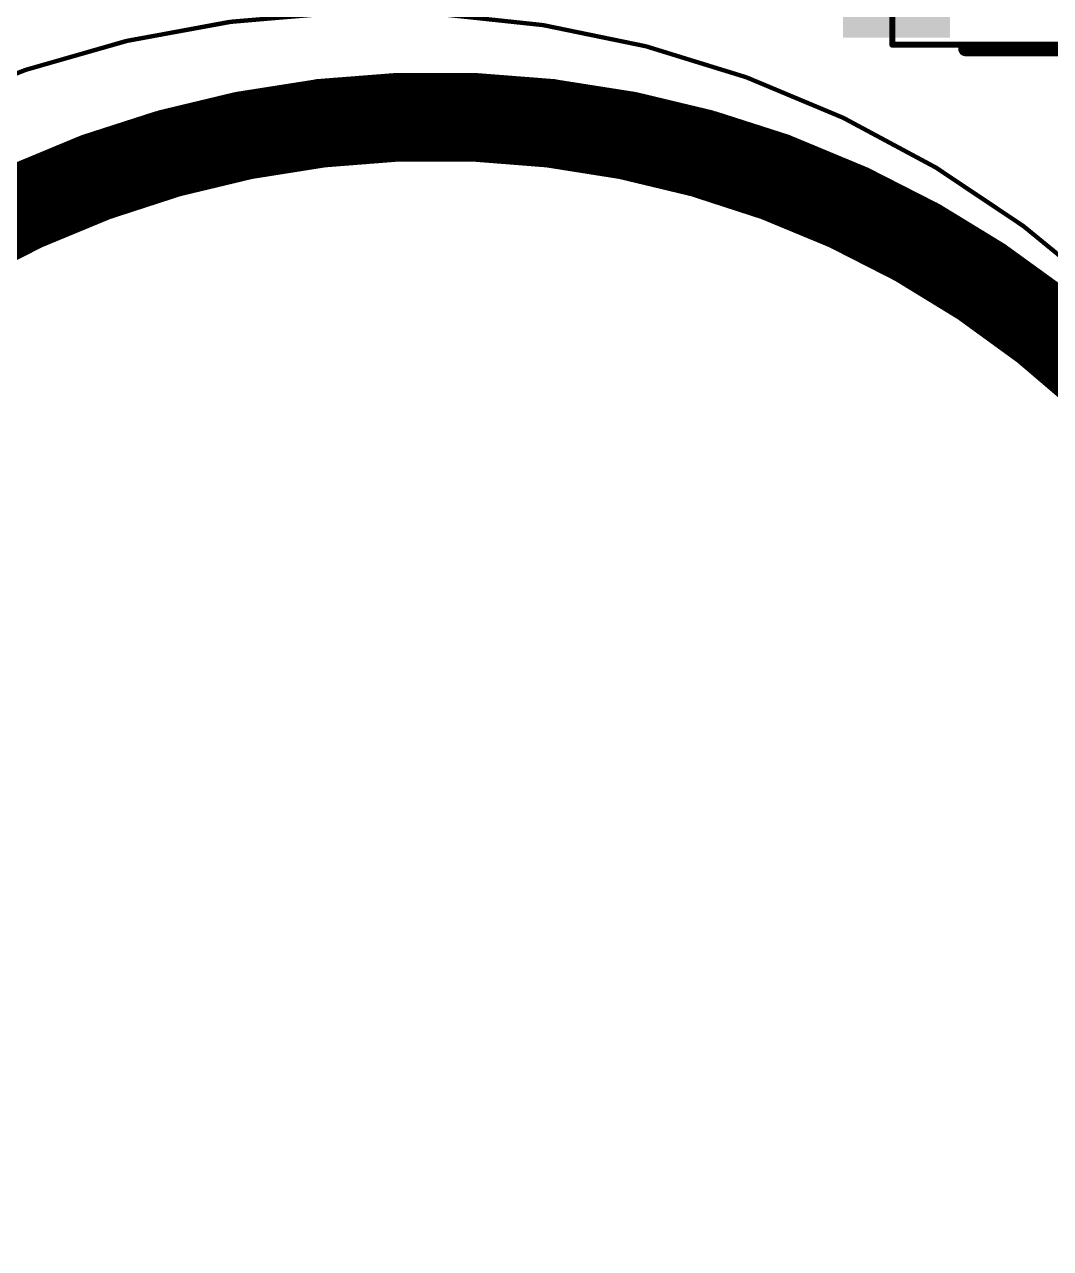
# Model space of a CAD drawing. Header units: millimetres. Extents: x 1.5 to 19.4, y 0 to 11.5.
# Drawn here: x 6.894 to 7.363, y 7.468 to 8.027 of the extents above; entities that cross this region are included whole.
import ezdxf

# ---------------------------------------------------------------- set-up
doc = ezdxf.new("R2010")
doc.units = ezdxf.units.MM
doc.header["$MEASUREMENT"] = 0
for name, color, linetype in [('BottomLayer', 5, 'Continuous'), ('InternalPlane1', 76, 'Continuous'), ('InternalPlane2', 16, 'Continuous'), ('KeepOutLayer', 6, 'Continuous'), ('Mechanical2', 216, 'Continuous'), ('Mechanical4', 56, 'Continuous'), ('Mechanical5', 56, 'Continuous'), ('MultiLayer', 9, 'Continuous'), ('TopLayer', 1, 'Continuous'), ('TopOverlay', 2, 'Continuous'), ('TopPaste', 8, 'Continuous'), ('TopSolder', 216, 'Continuous')]:
    doc.layers.add(name, color=color, linetype=linetype)

# ---------------------------------------------------------------- blocks, each defined once
blk = doc.blocks.new('1206_180_38')
at = {"layer": 'Mechanical5'}
for p, q in [((-0.05372, 0.01624), (-0.05906, 0.01091)), ((-0.04306, 0.01624), (-0.05372, 0.01624)), ((-0.03773, 0.01091), (-0.04306, 0.01624)), ((-0.02173, 0.01624), (-0.02707, 0.01091)), ((-0.02173, -0.01575), (-0.02173, 0.01624)), ((-0.05906, 0.01091), (-0.05906, -0.01042)), ((-0.05906, -0.01042), (-0.05372, -0.01575)), ((-0.04306, -0.01575), (-0.03773, -0.01042)), ((-0.05372, -0.01575), (-0.04306, -0.01575)), ((-0.02707, -0.01575), (-0.0164, -0.01575)), ((-0.0164, -0.01575), (-0.02173, -0.01575))]:
    blk.add_line(p, q, dxfattribs=at)
at = {"layer": 'Mechanical5', "const_width": 0.00276}
for points in [[(0.0689, 0.0374), (-0.0689, 0.0374)], [(-0.0689, 0.0374), (-0.0689, -0.0374)], [(0.0689, 0.0374), (0.0689, -0.0374)], [(0.0689, -0.0374), (-0.0689, -0.0374)]]:
    blk.add_lwpolyline(points, dxfattribs=at)
at = {"layer": 'Mechanical5', "const_width": 0.00138}
for points in [[(-0.06959, 0.0374, 1), (-0.06821, 0.0374, 1)], [(-0.06959, 0.0374, 1), (-0.06821, 0.0374, 1)], [(0.06821, 0.0374, 1), (0.06959, 0.0374, 1)], [(0.06821, 0.0374, 1), (0.06959, 0.0374, 1)], [(-0.06959, -0.0374, 1), (-0.06821, -0.0374, 1)], [(-0.06959, -0.0374, 1), (-0.06821, -0.0374, 1)], [(0.06821, -0.0374, 1), (0.06959, -0.0374, 1)], [(0.06821, -0.0374, 1), (0.06959, -0.0374, 1)]]:
    blk.add_lwpolyline(points, format="xyb", close=True, dxfattribs=at)
at = {"layer": 'TopLayer'}
for points in [[(-0.04528, -0.0315), (-0.04528, 0.0315), (-0.08858, -0.0315), (-0.08858, 0.0315)], [(0.08858, -0.0315), (0.08858, 0.0315), (0.04528, -0.0315), (0.04528, 0.0315)]]:
    blk.add_solid(points, dxfattribs=at)
at = {"layer": 'TopOverlay', "const_width": 0.00669}
for points in [[(0.03543, 0.03937), (-0.03543, 0.03937)], [(0.03543, -0.03937), (-0.03543, -0.03937)]]:
    blk.add_lwpolyline(points, dxfattribs=at)
at = {"layer": 'TopOverlay', "const_width": 0.00335}
for points in [[(-0.03711, 0.03937, 1), (-0.03376, 0.03937, 1)], [(0.03376, 0.03937, 1), (0.03711, 0.03937, 1)], [(-0.03711, -0.03937, 1), (-0.03376, -0.03937, 1)], [(0.03376, -0.03937, 1), (0.03711, -0.03937, 1)]]:
    blk.add_lwpolyline(points, format="xyb", close=True, dxfattribs=at)
at = {"layer": 'TopPaste'}
for points in [[(-0.04528, -0.0315), (-0.04528, 0.0315), (-0.08858, -0.0315), (-0.08858, 0.0315)], [(0.08858, -0.0315), (0.08858, 0.0315), (0.04528, -0.0315), (0.04528, 0.0315)]]:
    blk.add_solid(points, dxfattribs=at)
at = {"layer": 'TopSolder'}
for points in [[(-0.04252, -0.03425), (-0.04252, 0.03425), (-0.09134, -0.03425), (-0.09134, 0.03425)], [(0.09134, -0.03425), (0.09134, 0.03425), (0.04252, -0.03425), (0.04252, 0.03425)]]:
    blk.add_solid(points, dxfattribs=at)

msp = doc.modelspace()

# ---------------------------------------------------------------- linework, layer by layer
at = {"layer": 'BottomLayer'}
for p, q in [((7.04192, 7.99335), (7.00216, 7.98811)), ((7.08199, 7.9951), (7.04192, 7.99335)), ((7.12206, 7.99335), (7.08199, 7.9951)), ((7.16183, 7.98811), (7.12206, 7.99335)), ((7.00216, 7.98811), (6.963, 7.97943)), ((7.20099, 7.97943), (7.16183, 7.98811)), ((6.963, 7.97943), (6.92475, 7.96737)), ((7.23924, 7.96737), (7.20099, 7.97943)), ((6.92475, 7.96737), (6.88769, 7.95202)), ((7.27629, 7.95202), (7.23924, 7.96737)), ((7.31187, 7.9335), (7.27629, 7.95202)), ((7.3457, 7.91195), (7.31187, 7.9335)), ((7.37752, 7.88753), (7.3457, 7.91195))]:
    msp.add_line(p, q, dxfattribs=at)
at = {"layer": 'InternalPlane1'}
for p, q in [((7.06278, 8.00419), (7.02762, 8.00143)), ((7.06357, 8.00418), (7.06278, 8.00419)), ((7.06436, 8.00425), (7.06357, 8.00418)), ((7.09963, 8.00425), (7.06436, 8.00425)), ((7.10041, 8.00418), (7.09963, 8.00425)), ((7.1012, 8.00419), (7.10041, 8.00418)), ((7.13636, 8.00143), (7.1012, 8.00419)), ((7.02605, 8.00124), (6.99122, 7.99572)), ((7.02684, 8.00129), (7.02605, 8.00124)), ((7.02762, 8.00143), (7.02684, 8.00129)), ((7.13714, 8.00129), (7.13636, 8.00143)), ((7.13793, 8.00124), (7.13714, 8.00129)), ((7.17276, 7.99572), (7.13793, 8.00124)), ((6.98967, 7.99542), (6.95538, 7.98718)), ((6.99046, 7.99552), (6.98967, 7.99542)), ((6.99122, 7.99572), (6.99046, 7.99552)), ((7.17353, 7.99552), (7.17276, 7.99572)), ((7.17431, 7.99542), (7.17353, 7.99552)), ((7.20861, 7.98718), (7.17431, 7.99542)), ((6.95386, 7.98675), (6.92032, 7.97586)), ((6.95463, 7.98692), (6.95386, 7.98675)), ((6.95538, 7.98718), (6.95463, 7.98692)), ((7.20935, 7.98692), (7.20861, 7.98718)), ((7.21012, 7.98675), (7.20935, 7.98692)), ((7.24367, 7.97586), (7.21012, 7.98675)), ((6.91884, 7.97531), (6.88625, 7.96181)), ((6.91959, 7.97554), (6.91884, 7.97531)), ((6.92032, 7.97586), (6.91959, 7.97554)), ((7.24439, 7.97554), (7.24367, 7.97586)), ((7.24515, 7.97531), (7.24439, 7.97554)), ((7.27773, 7.96181), (7.24515, 7.97531)), ((7.27843, 7.96144), (7.27773, 7.96181)), ((7.27916, 7.96115), (7.27843, 7.96144)), ((7.31059, 7.94514), (7.27916, 7.96115)), ((7.31125, 7.94471), (7.31059, 7.94514)), ((7.31196, 7.94437), (7.31125, 7.94471)), ((7.34204, 7.92594), (7.31196, 7.94437)), ((7.34267, 7.92546), (7.34204, 7.92594)), ((7.34335, 7.92507), (7.34267, 7.92546)), ((7.37188, 7.90433), (7.34335, 7.92507))]:
    msp.add_line(p, q, dxfattribs=at)
at = {"layer": 'InternalPlane1', "const_width": 0.04}
for points in [[(7.0292, 7.98139), (7.06436, 7.98416)], [(7.06436, 7.98416), (7.09963, 7.98416)], [(7.09963, 7.98416), (7.13479, 7.98139)], [(6.99436, 7.97587), (7.0292, 7.98139)], [(7.13479, 7.98139), (7.16962, 7.97587)], [(6.96007, 7.96764), (6.99436, 7.97587)], [(7.16962, 7.97587), (7.20391, 7.96764)], [(6.92653, 7.95674), (6.96007, 7.96764)], [(7.20391, 7.96764), (7.23746, 7.95674)], [(6.89394, 7.94325), (6.92653, 7.95674)], [(7.23746, 7.95674), (7.27004, 7.94325)], [(6.86252, 7.92723), (6.89394, 7.94325)], [(7.27004, 7.94325), (7.30146, 7.92723)], [(7.30146, 7.92723), (7.33153, 7.90881)], [(7.33153, 7.90881), (7.36007, 7.88808)], [(7.36007, 7.88808), (7.38689, 7.86517)]]:
    msp.add_lwpolyline(points, dxfattribs=at)
at = {"layer": 'InternalPlane1', "const_width": 0.02}
for points in [[(7.05436, 7.98416, 1), (7.07436, 7.98416, 1)], [(7.05436, 7.98416, 1), (7.07436, 7.98416, 1)], [(7.08963, 7.98416, 1), (7.10963, 7.98416, 1)], [(7.08963, 7.98416, 1), (7.10963, 7.98416, 1)], [(7.0192, 7.98139, 1), (7.0392, 7.98139, 1)], [(7.0192, 7.98139, 1), (7.0392, 7.98139, 1)], [(7.12479, 7.98139, 1), (7.14479, 7.98139, 1)], [(7.12479, 7.98139, 1), (7.14479, 7.98139, 1)], [(6.98436, 7.97587, 1), (7.00436, 7.97587, 1)], [(6.98436, 7.97587, 1), (7.00436, 7.97587, 1)], [(7.15962, 7.97587, 1), (7.17962, 7.97587, 1)], [(7.15962, 7.97587, 1), (7.17962, 7.97587, 1)], [(6.95007, 7.96764, 1), (6.97007, 7.96764, 1)], [(6.95007, 7.96764, 1), (6.97007, 7.96764, 1)], [(7.19391, 7.96764, 1), (7.21391, 7.96764, 1)], [(7.19391, 7.96764, 1), (7.21391, 7.96764, 1)], [(6.91653, 7.95674, 1), (6.93653, 7.95674, 1)], [(6.91653, 7.95674, 1), (6.93653, 7.95674, 1)], [(7.22746, 7.95674, 1), (7.24746, 7.95674, 1)], [(7.22746, 7.95674, 1), (7.24746, 7.95674, 1)], [(6.88394, 7.94325, 1), (6.90394, 7.94325, 1)], [(6.88394, 7.94325, 1), (6.90394, 7.94325, 1)], [(7.26004, 7.94325, 1), (7.28004, 7.94325, 1)], [(7.26004, 7.94325, 1), (7.28004, 7.94325, 1)], [(7.29146, 7.92723, 1), (7.31146, 7.92723, 1)], [(7.29146, 7.92723, 1), (7.31146, 7.92723, 1)], [(7.32153, 7.90881, 1), (7.34153, 7.90881, 1)], [(7.32153, 7.90881, 1), (7.34153, 7.90881, 1)], [(7.35007, 7.88808, 1), (7.37007, 7.88808, 1)], [(7.35007, 7.88808, 1), (7.37007, 7.88808, 1)]]:
    msp.add_lwpolyline(points, format="xyb", close=True, dxfattribs=at)
at = {"layer": 'InternalPlane2'}
for p, q in [((7.06278, 8.00419), (7.02762, 8.00143)), ((7.06357, 8.00418), (7.06278, 8.00419)), ((7.06436, 8.00425), (7.06357, 8.00418)), ((7.09963, 8.00425), (7.06436, 8.00425)), ((7.10041, 8.00418), (7.09963, 8.00425)), ((7.1012, 8.00419), (7.10041, 8.00418)), ((7.13636, 8.00143), (7.1012, 8.00419)), ((7.02605, 8.00124), (6.99122, 7.99572)), ((7.02684, 8.00129), (7.02605, 8.00124)), ((7.02762, 8.00143), (7.02684, 8.00129)), ((7.13714, 8.00129), (7.13636, 8.00143)), ((7.13793, 8.00124), (7.13714, 8.00129)), ((7.17276, 7.99572), (7.13793, 8.00124)), ((6.98967, 7.99542), (6.95538, 7.98718)), ((6.99046, 7.99552), (6.98967, 7.99542)), ((6.99122, 7.99572), (6.99046, 7.99552)), ((7.17353, 7.99552), (7.17276, 7.99572)), ((7.17431, 7.99542), (7.17353, 7.99552)), ((7.20861, 7.98718), (7.17431, 7.99542)), ((6.95386, 7.98675), (6.92032, 7.97586)), ((6.95463, 7.98692), (6.95386, 7.98675)), ((6.95538, 7.98718), (6.95463, 7.98692)), ((7.20935, 7.98692), (7.20861, 7.98718)), ((7.21012, 7.98675), (7.20935, 7.98692)), ((7.24367, 7.97586), (7.21012, 7.98675)), ((6.91884, 7.97531), (6.88625, 7.96181)), ((6.91959, 7.97554), (6.91884, 7.97531)), ((6.92032, 7.97586), (6.91959, 7.97554)), ((7.24439, 7.97554), (7.24367, 7.97586)), ((7.24515, 7.97531), (7.24439, 7.97554)), ((7.27773, 7.96181), (7.24515, 7.97531)), ((7.27843, 7.96144), (7.27773, 7.96181)), ((7.27916, 7.96115), (7.27843, 7.96144)), ((7.31059, 7.94514), (7.27916, 7.96115)), ((7.31125, 7.94471), (7.31059, 7.94514)), ((7.31196, 7.94437), (7.31125, 7.94471)), ((7.34204, 7.92594), (7.31196, 7.94437)), ((7.34267, 7.92546), (7.34204, 7.92594)), ((7.34335, 7.92507), (7.34267, 7.92546)), ((7.37188, 7.90433), (7.34335, 7.92507))]:
    msp.add_line(p, q, dxfattribs=at)
at = {"layer": 'InternalPlane2', "const_width": 0.04}
for points in [[(7.0292, 7.98139), (7.06436, 7.98416)], [(7.06436, 7.98416), (7.09963, 7.98416)], [(7.09963, 7.98416), (7.13479, 7.98139)], [(6.99436, 7.97587), (7.0292, 7.98139)], [(7.13479, 7.98139), (7.16962, 7.97587)], [(6.96007, 7.96764), (6.99436, 7.97587)], [(7.16962, 7.97587), (7.20391, 7.96764)], [(6.92653, 7.95674), (6.96007, 7.96764)], [(7.20391, 7.96764), (7.23746, 7.95674)], [(6.89394, 7.94325), (6.92653, 7.95674)], [(7.23746, 7.95674), (7.27004, 7.94325)], [(6.86252, 7.92723), (6.89394, 7.94325)], [(7.27004, 7.94325), (7.30146, 7.92723)], [(7.30146, 7.92723), (7.33153, 7.90881)], [(7.33153, 7.90881), (7.36007, 7.88808)], [(7.36007, 7.88808), (7.38689, 7.86517)]]:
    msp.add_lwpolyline(points, dxfattribs=at)
at = {"layer": 'InternalPlane2', "const_width": 0.02}
for points in [[(7.05436, 7.98416, 1), (7.07436, 7.98416, 1)], [(7.05436, 7.98416, 1), (7.07436, 7.98416, 1)], [(7.08963, 7.98416, 1), (7.10963, 7.98416, 1)], [(7.08963, 7.98416, 1), (7.10963, 7.98416, 1)], [(7.0192, 7.98139, 1), (7.0392, 7.98139, 1)], [(7.0192, 7.98139, 1), (7.0392, 7.98139, 1)], [(7.12479, 7.98139, 1), (7.14479, 7.98139, 1)], [(7.12479, 7.98139, 1), (7.14479, 7.98139, 1)], [(6.98436, 7.97587, 1), (7.00436, 7.97587, 1)], [(6.98436, 7.97587, 1), (7.00436, 7.97587, 1)], [(7.15962, 7.97587, 1), (7.17962, 7.97587, 1)], [(7.15962, 7.97587, 1), (7.17962, 7.97587, 1)], [(6.95007, 7.96764, 1), (6.97007, 7.96764, 1)], [(6.95007, 7.96764, 1), (6.97007, 7.96764, 1)], [(7.19391, 7.96764, 1), (7.21391, 7.96764, 1)], [(7.19391, 7.96764, 1), (7.21391, 7.96764, 1)], [(6.91653, 7.95674, 1), (6.93653, 7.95674, 1)], [(6.91653, 7.95674, 1), (6.93653, 7.95674, 1)], [(7.22746, 7.95674, 1), (7.24746, 7.95674, 1)], [(7.22746, 7.95674, 1), (7.24746, 7.95674, 1)], [(6.88394, 7.94325, 1), (6.90394, 7.94325, 1)], [(6.88394, 7.94325, 1), (6.90394, 7.94325, 1)], [(7.26004, 7.94325, 1), (7.28004, 7.94325, 1)], [(7.26004, 7.94325, 1), (7.28004, 7.94325, 1)], [(7.29146, 7.92723, 1), (7.31146, 7.92723, 1)], [(7.29146, 7.92723, 1), (7.31146, 7.92723, 1)], [(7.32153, 7.90881, 1), (7.34153, 7.90881, 1)], [(7.32153, 7.90881, 1), (7.34153, 7.90881, 1)], [(7.35007, 7.88808, 1), (7.37007, 7.88808, 1)], [(7.35007, 7.88808, 1), (7.37007, 7.88808, 1)]]:
    msp.add_lwpolyline(points, format="xyb", close=True, dxfattribs=at)
at = {"layer": 'KeepOutLayer', "const_width": 0.005}
msp.add_lwpolyline([(7.53081, 7.53534, 1), (6.63317, 7.53534, 1)], format="xyb", close=True, dxfattribs=at)
at = {"layer": 'Mechanical2', "const_width": 0.00197}
for points in [[(7.05443, 7.03829, -0.98256), (7.03695, 8.03208)], [(6.59162, 7.71659, -2.449692), (6.86376, 7.07634)]]:
    msp.add_lwpolyline(points, format="xyb", dxfattribs=at)
at = {"layer": 'Mechanical4', "const_width": 0.005}
msp.add_lwpolyline([(7.53081, 7.53534, 1), (6.63317, 7.53534, 1)], format="xyb", close=True, dxfattribs=at)
at = {"layer": 'MultiLayer'}
for p, q in [((7.0292, 7.98139), (7.06436, 7.98416)), ((7.06436, 7.98416), (7.08199, 7.98416)), ((7.08199, 7.98416), (7.09963, 7.98416)), ((7.09963, 7.98416), (7.13479, 7.98139)), ((6.99436, 7.97587), (7.0292, 7.98139)), ((7.13479, 7.98139), (7.16962, 7.97587)), ((6.96007, 7.96764), (6.99436, 7.97587)), ((7.16962, 7.97587), (7.20391, 7.96764)), ((6.92653, 7.95674), (6.96007, 7.96764)), ((7.20391, 7.96764), (7.23746, 7.95674)), ((6.89394, 7.94325), (6.92653, 7.95674)), ((7.23746, 7.95674), (7.27004, 7.94325)), ((7.27004, 7.94325), (7.30146, 7.92723)), ((7.30146, 7.92723), (7.33153, 7.90881)), ((7.33153, 7.90881), (7.36007, 7.88808)), ((7.36007, 7.88808), (7.38689, 7.86517))]:
    msp.add_line(p, q, dxfattribs=at)
at = {"layer": 'TopLayer'}
for p, q in [((7.04192, 7.99335), (7.00216, 7.98811)), ((7.08199, 7.9951), (7.04192, 7.99335)), ((7.12206, 7.99335), (7.08199, 7.9951)), ((7.16183, 7.98811), (7.12206, 7.99335)), ((7.00216, 7.98811), (6.963, 7.97943)), ((7.20099, 7.97943), (7.16183, 7.98811)), ((6.963, 7.97943), (6.92475, 7.96737)), ((7.23924, 7.96737), (7.20099, 7.97943)), ((6.92475, 7.96737), (6.88769, 7.95202)), ((7.27629, 7.95202), (7.23924, 7.96737)), ((7.31187, 7.9335), (7.27629, 7.95202)), ((7.3457, 7.91195), (7.31187, 7.9335)), ((7.37752, 7.88753), (7.3457, 7.91195))]:
    msp.add_line(p, q, dxfattribs=at)

# ---------------------------------------------------------------- block references
at = {"rotation": 180}
msp.add_blockref('1206_180_38', (7.35942, 8.05498), dxfattribs=at)

doc.saveas('drawing.dxf')
